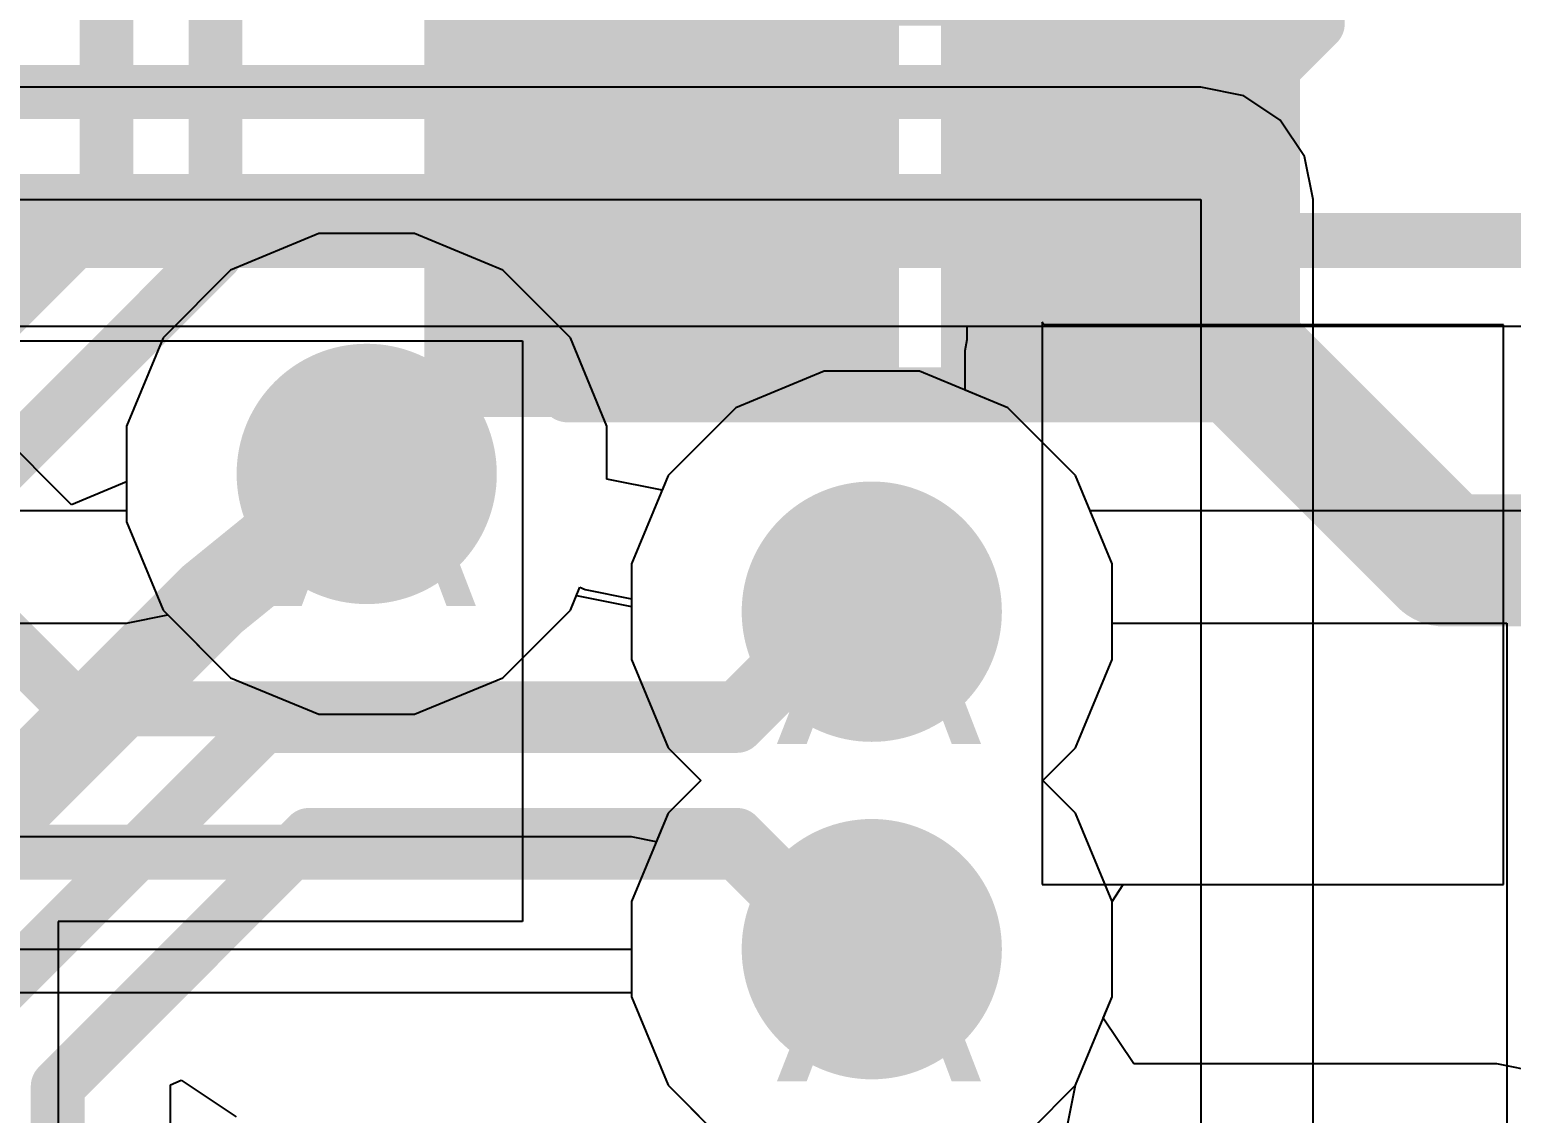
# Model space of a CAD drawing. Header units: inches. Extents: x 0 to 5271, y 0 to 5417.
# Drawn here: x 132.072 to 135.489, y 88.172 to 90.669 of the extents above; entities that cross this region are included whole.
import ezdxf

# ---------------------------------------------------------------- set-up
doc = ezdxf.new("R2010")
doc.units = ezdxf.units.IN
for name, color, linetype in [('Bottom Layer', 5, 'Continuous'), ('Bottom Overlay', 54, 'Continuous'), ('Bottom Paste', 16, 'Continuous'), ('Bottom Solder', 6, 'Continuous'), ('Drill Drawing', 1, 'Continuous'), ('L2_GND1', 16, 'Continuous'), ('L3_SIG1', 76, 'Continuous'), ('L4_PWR', 90, 'Continuous'), ('L5_GND2', 156, 'Continuous'), ('L6_SIG2', 130, 'Continuous'), ('L7_GND3', 216, 'Continuous'), ('Top Layer', 1, 'Continuous'), ('Top Overlay', 2, 'Continuous'), ('Via Holes', 16, 'Continuous')]:
    doc.layers.add(name, color=color, linetype=linetype)
doc.styles.add('Arial', font='', dxfattribs={"height": 0.2})
doc.styles.get('Arial').set_extended_font_data('Arial')

# ---------------------------------------------------------------- blocks, each defined once
blk = doc.blocks.new('HR911130C_521')
at = {"layer": 'Top Overlay'}
blk.add_lwpolyline([(-8.001, -8.56943422, 0.127, 0.127, 0), (8.001, -8.56943422, 0.127, 0.127, 0)], format="xyseb", dxfattribs=at)
blk = doc.blocks.new('DFN1006_2L__B_545')
at = {"layer": 'Bottom Layer'}
for points in [[(-0.70000495, 0.32999045), (-0.15000605, 0.32999045), (-0.15000605, -0.33001077), (-0.70000495, -0.33001077)], [(0.14998065, 0.32999045), (0.6999795499999999, 0.32999045), (0.6999795499999999, -0.33001077), (0.14998065, -0.33001077)]]:
    blk.add_hatch(color=5, dxfattribs=at).paths.add_polyline_path(points)
at = {"layer": 'Bottom Overlay'}
blk.add_hatch(color=54, dxfattribs=at).paths.add_polyline_path([(-1.14327686, -0.50817272), (-0.81307686, -0.50817272), (-0.81307686, 0.50782728), (-1.14327686, 0.50782728)])
at = {"layer": 'Bottom Paste'}
for points in [[(-0.70000495, 0.32999045), (-0.15000605, 0.32999045), (-0.15000605, -0.33001077), (-0.70000495, -0.33001077)], [(0.14998065, 0.32999045), (0.6999795499999999, 0.32999045), (0.6999795499999999, -0.33001077), (0.14998065, -0.33001077)]]:
    blk.add_hatch(color=16, dxfattribs=at).paths.add_polyline_path(points)
at = {"layer": 'Bottom Solder'}
for points in [[(-0.8016049499999999, 0.43159045), (-0.04840604999999999, 0.43159045), (-0.04840604999999999, -0.4316107699999999), (-0.8016049499999999, -0.4316107699999999)], [(0.04838065, 0.43159045), (0.80157955, 0.43159045), (0.80157955, -0.4316107699999999), (0.04838065, -0.4316107699999999)]]:
    blk.add_hatch(color=6, dxfattribs=at).paths.add_polyline_path(points)
at = {"layer": 'Bottom Overlay'}
for points in [[(-0.8128126999999999, -0.45721016, 0.127, 0.127, 0), (-0.8128126999999999, 0.45718984, 0.127, 0.127, 0)], [(-0.8128126999999999, 0.45718984, 0.127, 0.127, 0), (0.8127873, 0.45718984, 0.127, 0.127, 0)], [(0.8127873, -0.45721016, 0.127, 0.127, 0), (0.8127873, 0.45718984, 0.127, 0.127, 0)], [(-0.8128126999999999, -0.45721016, 0.127, 0.127, 0), (0.8127873, -0.45721016, 0.127, 0.127, 0)]]:
    blk.add_lwpolyline(points, format="xyseb", dxfattribs=at)
for points in [[(-0.8445627, 0.45718984, 0.0635, 0.0635, 1), (-0.7810627, 0.45718984, 0.0635, 0.0635, 1)], [(-0.8445627, 0.45718984, 0.0635, 0.0635, 1), (-0.7810627, 0.45718984, 0.0635, 0.0635, 1)], [(0.7810372999999999, 0.45718984, 0.0635, 0.0635, 1), (0.8445372999999999, 0.45718984, 0.0635, 0.0635, 1)], [(0.7810372999999999, 0.45718984, 0.0635, 0.0635, 1), (0.8445372999999999, 0.45718984, 0.0635, 0.0635, 1)], [(-0.8445627, -0.45721016, 0.0635, 0.0635, 1), (-0.7810627, -0.45721016, 0.0635, 0.0635, 1)], [(-0.8445627, -0.45721016, 0.0635, 0.0635, 1), (-0.7810627, -0.45721016, 0.0635, 0.0635, 1)], [(0.7810372999999999, -0.45721016, 0.0635, 0.0635, 1), (0.8445372999999999, -0.45721016, 0.0635, 0.0635, 1)], [(0.7810372999999999, -0.45721016, 0.0635, 0.0635, 1), (0.8445372999999999, -0.45721016, 0.0635, 0.0635, 1)]]:
    blk.add_lwpolyline(points, format="xyseb", close=True, dxfattribs=at)

msp = doc.modelspace()

# ---------------------------------------------------------------- hatches: boundary and pattern name
at = {"layer": 'Bottom Layer'}
msp.add_hatch(color=5, dxfattribs=at).paths.add_polyline_path([(133.34769114, 89.95498391999999), (133.97499494, 89.95498391999999), (133.97499494, 91.94361596), (133.34769114, 91.94361596)])
h = msp.add_hatch(color=5, dxfattribs=at)
edge = h.paths.add_edge_path()
edge.add_arc((132.84922884, 89.64529696), 0.2999994, 0, 360)
h = msp.add_hatch(color=5, dxfattribs=at)
edge = h.paths.add_edge_path()
edge.add_arc((134.0139052, 89.32779695999999), 0.2999994, 0, 360)
h = msp.add_hatch(color=5, dxfattribs=at)
edge = h.paths.add_edge_path()
edge.add_arc((134.0139052, 88.54999816), 0.2999994, 0, 360)
at = {"layer": 'L2_GND1'}
h = msp.add_hatch(color=16, dxfattribs=at)
edge = h.paths.add_edge_path()
edge.add_arc((132.84922884, 89.64529696), 0.2999994, 0, 360)
h = msp.add_hatch(color=16, dxfattribs=at)
edge = h.paths.add_edge_path()
edge.add_arc((134.0139052, 89.32779695999999), 0.2999994, 0, 360)
h = msp.add_hatch(color=16, dxfattribs=at)
edge = h.paths.add_edge_path()
edge.add_arc((134.0139052, 88.54999816), 0.2999994, 0, 360)
at = {"layer": 'L3_SIG1'}
h = msp.add_hatch(color=76, dxfattribs=at)
edge = h.paths.add_edge_path()
edge.add_arc((132.84922884, 89.64529696), 0.2999994, 0, 360)
h = msp.add_hatch(color=76, dxfattribs=at)
edge = h.paths.add_edge_path()
edge.add_arc((134.0139052, 89.32779695999999), 0.2999994, 0, 360)
h = msp.add_hatch(color=76, dxfattribs=at)
edge = h.paths.add_edge_path()
edge.add_arc((134.0139052, 88.54999816), 0.2999994, 0, 360)
at = {"layer": 'L4_PWR'}
h = msp.add_hatch(color=90, dxfattribs=at)
edge = h.paths.add_edge_path()
edge.add_arc((132.84922884, 89.64529696), 0.2999994, 0, 360)
h = msp.add_hatch(color=90, dxfattribs=at)
edge = h.paths.add_edge_path()
edge.add_arc((134.0139052, 89.32779695999999), 0.2999994, 0, 360)
h = msp.add_hatch(color=90, dxfattribs=at)
edge = h.paths.add_edge_path()
edge.add_arc((134.0139052, 88.54999816), 0.2999994, 0, 360)
at = {"layer": 'L5_GND2'}
h = msp.add_hatch(color=156, dxfattribs=at)
edge = h.paths.add_edge_path()
edge.add_arc((132.84922884, 89.64529696), 0.2999994, 0, 360)
h = msp.add_hatch(color=156, dxfattribs=at)
edge = h.paths.add_edge_path()
edge.add_arc((134.0139052, 89.32779695999999), 0.2999994, 0, 360)
h = msp.add_hatch(color=156, dxfattribs=at)
edge = h.paths.add_edge_path()
edge.add_arc((134.0139052, 88.54999816), 0.2999994, 0, 360)
at = {"layer": 'L6_SIG2'}
h = msp.add_hatch(color=130, dxfattribs=at)
edge = h.paths.add_edge_path()
edge.add_arc((132.84922884, 89.64529696), 0.2999994, 0, 360)
h = msp.add_hatch(color=130, dxfattribs=at)
edge = h.paths.add_edge_path()
edge.add_arc((134.0139052, 89.32779695999999), 0.2999994, 0, 360)
h = msp.add_hatch(color=130, dxfattribs=at)
edge = h.paths.add_edge_path()
edge.add_arc((134.0139052, 88.54999816), 0.2999994, 0, 360)
at = {"layer": 'L7_GND3'}
h = msp.add_hatch(color=216, dxfattribs=at)
edge = h.paths.add_edge_path()
edge.add_arc((132.84922884, 89.64529696), 0.2999994, 0, 360)
h = msp.add_hatch(color=216, dxfattribs=at)
edge = h.paths.add_edge_path()
edge.add_arc((134.0139052, 89.32779695999999), 0.2999994, 0, 360)
h = msp.add_hatch(color=216, dxfattribs=at)
edge = h.paths.add_edge_path()
edge.add_arc((134.0139052, 88.54999816), 0.2999994, 0, 360)
at = {"layer": 'Top Layer'}
h = msp.add_hatch(color=1, dxfattribs=at)
edge = h.paths.add_edge_path()
edge.add_arc((132.84922884, 89.64529696), 0.2999994, 0, 360)
h = msp.add_hatch(color=1, dxfattribs=at)
edge = h.paths.add_edge_path()
edge.add_arc((134.0139052, 89.32779695999999), 0.2999994, 0, 360)
h = msp.add_hatch(color=1, dxfattribs=at)
edge = h.paths.add_edge_path()
edge.add_arc((134.0139052, 88.54999816), 0.2999994, 0, 360)
at = {"layer": 'Via Holes'}
h = msp.add_hatch(color=7, dxfattribs=at)
edge = h.paths.add_edge_path()
edge.add_arc((132.84922884, 89.64529696), 0.1499997, 0, 360)
h = msp.add_hatch(color=7, dxfattribs=at)
edge = h.paths.add_edge_path()
edge.add_arc((134.0139052, 89.32779695999999), 0.1499997, 0, 360)
h = msp.add_hatch(color=7, dxfattribs=at)
edge = h.paths.add_edge_path()
edge.add_arc((134.0139052, 88.54999816), 0.1499997, 0, 360)

# ---------------------------------------------------------------- linework, layer by layer
at = {"layer": 'Bottom Layer'}
for p, q in [((103.007541, 89.98614463999999), (139.39500696, 89.98614463999999)), ((134.2339708, 89.95498391999999), (134.2339708, 89.98614463999999)), ((134.2339708, 89.98614463999999), (135.58518984, 89.98614463999999)), ((134.2289924, 89.92995476), (134.2339708, 89.95498391999999)), ((134.2289924, 89.83834965999999), (134.2289924, 89.92995476)), ((134.32771966, 89.79745565999998), (134.2289924, 89.83834965999999)), ((134.4835639, 89.64161141999999), (134.32771966, 89.79745565999998)), ((134.5679046, 89.43799486), (134.4835639, 89.64161141999999)), ((134.5679046, 89.21759906), (134.5679046, 89.43799486)), ((134.4835639, 89.0139825), (134.5679046, 89.21759906)), ((134.40847896, 88.93889756), (134.4835639, 89.0139825)), ((134.4835639, 88.86381262), (134.40847896, 88.93889756)), ((134.5679046, 88.66019605999999), (134.4835639, 88.86381262)), ((134.5679046, 88.43980026), (134.5679046, 88.66019605999999)), ((134.4835639, 88.2361837), (134.5679046, 88.43980026)), ((134.37975664, 88.13237644), (134.4835639, 88.2361837))]:
    msp.add_line(p, q, dxfattribs=at)
for points in [[(132.50042334, 90.15155706, 0.12418314, 0.12418314, 0), (132.50042334, 92.5539932, 0.12418314, 0.12418314, 0)], [(132.2492402, 90.25559799999999, 0.12418314, 0.12418314, 0), (132.2492402, 92.44995225999999, 0.12418314, 0.12418314, 0)], [(134.55000522, 90.22998463999998, 0.3048, 0.3048, 0), (134.55000522, 90.2849858, 0.3048, 0.3048, 0)], [(134.55000522, 90.22998463999998, 0.3048, 0.3048, 0), (135.33388478, 89.44610508, 0.3048, 0.3048, 0)], [(131.67011512, 89.67647292, 0.12418314, 0.12418314, 0), (132.2492402, 90.25559799999999, 0.12418314, 0.12418314, 0)], [(132.42685478, 90.0779885, 0.12418314, 0.12418314, 0), (132.50042334, 90.15155706, 0.12418314, 0.12418314, 0)], [(131.8477297, 89.49886088, 0.12418314, 0.12418314, 0), (132.42685478, 90.07798595999999, 0.12418314, 0.12418314, 0)], [(132.42685478, 90.07798595999999, 0.12418314, 0.12418314, 0), (132.42685478, 90.0779885, 0.12418314, 0.12418314, 0)], [(132.49151048, 89.35518324, 0.2032, 0.2032, 0), (132.84922884, 89.64529696, 0.2032, 0.2032, 0)], [(135.33388478, 89.44610508, 0.3048, 0.3048, 0), (136.18239972, 89.44610508, 0.3048, 0.3048, 0)], [(132.31592282, 89.17959812, 0.2032, 0.2032, 0), (132.49151048, 89.35518324, 0.2032, 0.2032, 0)], [(133.7032505, 89.0644904, 0.12418314, 0.12418314, 0), (133.96655706, 89.32779695999999, 0.12418314, 0.12418314, 0)], [(133.96655706, 89.32779695999999, 0.12418314, 0.12418314, 0), (134.0139052, 89.32779695999999, 0.12418314, 0.12418314, 0)], [(131.40854592, 88.27222122, 0.2032, 0.2032, 0), (132.31592282, 89.17959812, 0.2032, 0.2032, 0)], [(132.2195984, 88.67216961999999, 0.12418314, 0.12418314, 0), (132.61191918, 89.0644904, 0.12418314, 0.12418314, 0)], [(132.61191918, 89.0644904, 0.12418314, 0.12418314, 0), (133.7032505, 89.0644904, 0.12418314, 0.12418314, 0)], [(132.32363934, 88.42098648, 0.12418314, 0.12418314, 0), (132.71596012, 88.81330726, 0.12418314, 0.12418314, 0)], [(132.71596012, 88.81330726, 0.12418314, 0.12418314, 0), (133.7032505, 88.81330726, 0.12418314, 0.12418314, 0)], [(133.7032505, 88.81330726, 0.12418314, 0.12418314, 0), (133.9665596, 88.54999816, 0.12418314, 0.12418314, 0)], [(131.88547664, 88.3380504, 0.12418314, 0.12418314, 0), (132.21959586, 88.67216961999999, 0.12418314, 0.12418314, 0)], [(132.21959586, 88.67216961999999, 0.12418314, 0.12418314, 0), (132.2195984, 88.67216961999999, 0.12418314, 0.12418314, 0)], [(133.9665596, 88.54999816, 0.12418314, 0.12418314, 0), (134.0139052, 88.54999816, 0.12418314, 0.12418314, 0)], [(132.13665978, 88.23400946, 0.12418314, 0.12418314, 0), (132.3236368, 88.42098648, 0.12418314, 0.12418314, 0)], [(132.3236368, 88.42098648, 0.12418314, 0.12418314, 0), (132.32363934, 88.42098648, 0.12418314, 0.12418314, 0)], [(132.13665978, 88.09086522, 0.12418314, 0.12418314, 0), (132.13665978, 88.23400946, 0.12418314, 0.12418314, 0)]]:
    msp.add_lwpolyline(points, format="xyseb", dxfattribs=at)
for points in [[(134.47380522, 90.2849858, 0.1524, 0.1524, 1), (134.62620522, 90.2849858, 0.1524, 0.1524, 1)], [(134.47380522, 90.22998463999998, 0.1524, 0.1524, 1), (134.62620522, 90.22998463999998, 0.1524, 0.1524, 1)], [(134.47380522, 90.22998463999998, 0.1524, 0.1524, 1), (134.62620522, 90.22998463999998, 0.1524, 0.1524, 1)], [(132.21819378, 90.25559799999999, 0.0620903, 0.0620903, 1), (132.28028662, 90.25559799999999, 0.0620903, 0.0620903, 1)], [(132.21819378, 90.25559799999999, 0.0620903, 0.0620903, 1), (132.28028662, 90.25559799999999, 0.0620903, 0.0620903, 1)], [(132.46937692, 90.15155706, 0.0620903, 0.0620903, 1), (132.53146976, 90.15155706, 0.0620903, 0.0620903, 1)], [(132.46937692, 90.15155706, 0.0620903, 0.0620903, 1), (132.53146976, 90.15155706, 0.0620903, 0.0620903, 1)], [(132.39580836, 90.0779885, 0.0620903, 0.0620903, 1), (132.4579012, 90.0779885, 0.0620903, 0.0620903, 1)], [(132.39580836, 90.0779885, 0.0620903, 0.0620903, 1), (132.4579012, 90.0779885, 0.0620903, 0.0620903, 1)], [(132.39580836, 90.07798595999999, 0.0620903, 0.0620903, 1), (132.4579012, 90.07798595999999, 0.0620903, 0.0620903, 1)], [(132.39580836, 90.07798595999999, 0.0620903, 0.0620903, 1), (132.4579012, 90.07798595999999, 0.0620903, 0.0620903, 1)], [(132.79842884, 89.64529696, 0.1016, 0.1016, 1), (132.90002884, 89.64529696, 0.1016, 0.1016, 1)], [(135.25768478, 89.44610508, 0.1524, 0.1524, 1), (135.41008478, 89.44610508, 0.1524, 0.1524, 1)], [(135.25768478, 89.44610508, 0.1524, 0.1524, 1), (135.41008478, 89.44610508, 0.1524, 0.1524, 1)], [(132.44071048, 89.35518324, 0.1016, 0.1016, 1), (132.54231048, 89.35518324, 0.1016, 0.1016, 1)], [(132.44071048, 89.35518324, 0.1016, 0.1016, 1), (132.54231048, 89.35518324, 0.1016, 0.1016, 1)], [(133.93551064, 89.32779695999999, 0.0620903, 0.0620903, 1), (133.99760348, 89.32779695999999, 0.0620903, 0.0620903, 1)], [(133.93551064, 89.32779695999999, 0.0620903, 0.0620903, 1), (133.99760348, 89.32779695999999, 0.0620903, 0.0620903, 1)], [(133.98285878, 89.32779695999999, 0.0620903, 0.0620903, 1), (134.04495162, 89.32779695999999, 0.0620903, 0.0620903, 1)], [(132.26512282, 89.17959812, 0.1016, 0.1016, 1), (132.36672282, 89.17959812, 0.1016, 0.1016, 1)], [(132.26512282, 89.17959812, 0.1016, 0.1016, 1), (132.36672282, 89.17959812, 0.1016, 0.1016, 1)], [(132.58087276, 89.0644904, 0.0620903, 0.0620903, 1), (132.6429656, 89.0644904, 0.0620903, 0.0620903, 1)], [(132.58087276, 89.0644904, 0.0620903, 0.0620903, 1), (132.6429656, 89.0644904, 0.0620903, 0.0620903, 1)], [(133.67220408, 89.0644904, 0.0620903, 0.0620903, 1), (133.73429692, 89.0644904, 0.0620903, 0.0620903, 1)], [(133.67220408, 89.0644904, 0.0620903, 0.0620903, 1), (133.73429692, 89.0644904, 0.0620903, 0.0620903, 1)], [(132.6849137, 88.81330726, 0.0620903, 0.0620903, 1), (132.74700654, 88.81330726, 0.0620903, 0.0620903, 1)], [(132.6849137, 88.81330726, 0.0620903, 0.0620903, 1), (132.74700654, 88.81330726, 0.0620903, 0.0620903, 1)], [(133.67220408, 88.81330726, 0.0620903, 0.0620903, 1), (133.73429692, 88.81330726, 0.0620903, 0.0620903, 1)], [(133.67220408, 88.81330726, 0.0620903, 0.0620903, 1), (133.73429692, 88.81330726, 0.0620903, 0.0620903, 1)], [(132.18854944, 88.67216961999999, 0.0620903, 0.0620903, 1), (132.25064228, 88.67216961999999, 0.0620903, 0.0620903, 1)], [(132.18854944, 88.67216961999999, 0.0620903, 0.0620903, 1), (132.25064228, 88.67216961999999, 0.0620903, 0.0620903, 1)], [(132.18855198, 88.67216961999999, 0.0620903, 0.0620903, 1), (132.25064482, 88.67216961999999, 0.0620903, 0.0620903, 1)], [(132.18855198, 88.67216961999999, 0.0620903, 0.0620903, 1), (132.25064482, 88.67216961999999, 0.0620903, 0.0620903, 1)], [(133.93551318, 88.54999816, 0.0620903, 0.0620903, 1), (133.99760602, 88.54999816, 0.0620903, 0.0620903, 1)], [(133.93551318, 88.54999816, 0.0620903, 0.0620903, 1), (133.99760602, 88.54999816, 0.0620903, 0.0620903, 1)], [(133.98285878, 88.54999816, 0.0620903, 0.0620903, 1), (134.04495162, 88.54999816, 0.0620903, 0.0620903, 1)], [(132.29259038, 88.42098648, 0.0620903, 0.0620903, 1), (132.35468322, 88.42098648, 0.0620903, 0.0620903, 1)], [(132.29259038, 88.42098648, 0.0620903, 0.0620903, 1), (132.35468322, 88.42098648, 0.0620903, 0.0620903, 1)], [(132.29259292, 88.42098648, 0.0620903, 0.0620903, 1), (132.35468576, 88.42098648, 0.0620903, 0.0620903, 1)], [(132.29259292, 88.42098648, 0.0620903, 0.0620903, 1), (132.35468576, 88.42098648, 0.0620903, 0.0620903, 1)], [(132.10561336, 88.23400946, 0.0620903, 0.0620903, 1), (132.1677062, 88.23400946, 0.0620903, 0.0620903, 1)], [(132.10561336, 88.23400946, 0.0620903, 0.0620903, 1), (132.1677062, 88.23400946, 0.0620903, 0.0620903, 1)]]:
    msp.add_lwpolyline(points, format="xyseb", close=True, dxfattribs=at)
at = {"layer": 'L2_GND1'}
for p, q in [((132.73903094, 90.19929635999999), (132.53541438, 90.11495565999999)), ((132.95942674, 90.19929635999999), (132.73903094, 90.19929635999999)), ((133.1630433, 90.11495565999999), (132.95942674, 90.19929635999999)), ((132.53541438, 90.11495565999999), (132.37957014, 89.95911142)), ((133.31888754, 89.95911142), (133.1630433, 90.11495565999999)), ((132.37957014, 89.95911142), (132.29522944, 89.75549485999998)), ((133.40322824, 89.75549485999998), (133.31888754, 89.95911142)), ((133.9037073, 89.88179636), (133.70009074, 89.79745565999998)), ((134.1241031, 89.88179636), (133.9037073, 89.88179636)), ((134.32771966, 89.79745565999998), (134.1241031, 89.88179636)), ((133.70009074, 89.79745565999998), (133.5442465, 89.64161141999999)), ((134.4835639, 89.64161141999999), (134.32771966, 89.79745565999998)), ((132.29522944, 89.75549485999998), (132.29522944, 89.56039999999999)), ((133.40322824, 89.63303129999998), (133.40322824, 89.75549485999998)), ((133.53022824, 89.60777099999999), (133.40322824, 89.63303129999998)), ((133.5442465, 89.64161141999999), (133.53022824, 89.60777099999999)), ((134.51720366, 89.56039999999999), (134.4835639, 89.64161141999999)), ((132.29522944, 89.56039999999999), (130.87606286, 89.56039999999999)), ((135.7376, 89.56039999999999), (134.51720366, 89.56039999999999)), ((133.31888754, 89.33148249999999), (133.34065026, 89.38402493999999)), ((133.34065026, 89.38402493999999), (133.35270764, 89.3790313)), ((133.35270764, 89.3790313), (133.4599058, 89.35771054)), ((133.4599058, 89.35771054), (133.4599058, 89.21759906)), ((132.29522944, 89.30142414), (132.39064962, 89.32040302)), ((132.39064962, 89.32040302), (132.53541438, 89.17563826)), ((133.1630433, 89.17563826), (133.31888754, 89.33148249999999)), ((130.99555462, 89.30142414), (132.29522944, 89.30142414)), ((134.5679046, 89.21759906), (134.5679046, 89.30142414)), ((134.5679046, 89.30142414), (135.47862414, 89.30142414)), ((135.47862414, 89.30142414), (135.47862414, 87.71475472)), ((133.4599058, 89.21759906), (133.5442465, 89.0139825)), ((134.4835639, 89.0139825), (134.5679046, 89.21759906)), ((132.53541438, 89.17563826), (132.73903094, 89.09129756)), ((132.95942674, 89.09129756), (133.1630433, 89.17563826)), ((132.73903094, 89.09129756), (132.95942674, 89.09129756)), ((133.5442465, 89.0139825), (133.61933144, 88.93889756)), ((134.40847896, 88.93889756), (134.4835639, 89.0139825)), ((133.61933144, 88.93889756), (133.5442465, 88.86381262)), ((134.4835639, 88.86381262), (134.40847896, 88.93889756)), ((133.5442465, 88.86381262), (133.4599058, 88.66019605999999)), ((134.5679046, 88.66019605999999), (134.4835639, 88.86381262)), ((133.4599058, 88.66019605999999), (133.4599058, 88.43980026)), ((134.5679046, 88.43980026), (134.5679046, 88.66019605999999)), ((133.4599058, 88.43980026), (133.5442465, 88.2361837)), ((134.4835639, 88.2361837), (134.5679046, 88.43980026)), ((133.5442465, 88.2361837), (133.64805376, 88.13237644)), ((134.37975664, 88.13237644), (134.4835639, 88.2361837))]:
    msp.add_line(p, q, dxfattribs=at)
at = {"layer": 'L3_SIG1'}
for p, q in [((134.7724, 90.53650929999999), (131.73879672, 90.53650929999999)), ((134.87150572, 90.51679636), (134.7724, 90.53650929999999)), ((134.95552384, 90.46065727999999), (134.87150572, 90.51679636)), ((135.01166292, 90.37663916), (134.95552384, 90.46065727999999)), ((135.03137586, 90.27753343999998), (135.01166292, 90.37663916)), ((131.73879672, 90.27753343999998), (134.7724, 90.27753343999998)), ((134.7724, 90.27753343999998), (134.7724, 81.72462191999999)), ((135.03137586, 81.76316641999999), (135.03137586, 90.27753343999998)), ((133.9037073, 89.88179636), (133.70009074, 89.79745565999998)), ((134.1241031, 89.88179636), (133.9037073, 89.88179636)), ((134.32771966, 89.79745565999998), (134.1241031, 89.88179636)), ((133.70009074, 89.79745565999998), (133.5442465, 89.64161141999999)), ((134.4835639, 89.64161141999999), (134.32771966, 89.79745565999998)), ((133.5442465, 89.64161141999999), (133.4599058, 89.43799486)), ((134.5679046, 89.43799486), (134.4835639, 89.64161141999999)), ((133.4599058, 89.43799486), (133.4599058, 89.21759906)), ((134.5679046, 89.21759906), (134.5679046, 89.43799486)), ((133.4599058, 89.21759906), (133.5442465, 89.0139825)), ((134.4835639, 89.0139825), (134.5679046, 89.21759906)), ((133.5442465, 89.0139825), (133.61933144, 88.93889756)), ((134.40847896, 88.93889756), (134.4835639, 89.0139825)), ((133.61933144, 88.93889756), (133.5442465, 88.86381262)), ((134.4835639, 88.86381262), (134.40847896, 88.93889756)), ((133.5442465, 88.86381262), (133.4599058, 88.66019605999999)), ((134.5679046, 88.66019605999999), (134.4835639, 88.86381262)), ((133.4599058, 88.66019605999999), (133.4599058, 88.43980026)), ((134.5679046, 88.43980026), (134.5679046, 88.66019605999999)), ((133.4599058, 88.43980026), (133.5442465, 88.2361837)), ((134.4835639, 88.2361837), (134.5679046, 88.43980026)), ((133.5442465, 88.2361837), (133.64805376, 88.13237644)), ((134.37975664, 88.13237644), (134.4835639, 88.2361837))]:
    msp.add_line(p, q, dxfattribs=at)
at = {"layer": 'L4_PWR'}
for p, q in [((132.73903094, 90.19929635999999), (132.53541438, 90.11495565999999)), ((132.95942674, 90.19929635999999), (132.73903094, 90.19929635999999)), ((133.1630433, 90.11495565999999), (132.95942674, 90.19929635999999)), ((132.53541438, 90.11495565999999), (132.37957014, 89.95911142)), ((133.31888754, 89.95911142), (133.1630433, 90.11495565999999)), ((132.37957014, 89.95911142), (132.29522944, 89.75549485999998)), ((133.40322824, 89.75549485999998), (133.31888754, 89.95911142)), ((133.9037073, 89.88179636), (133.70009074, 89.79745565999998)), ((134.1241031, 89.88179636), (133.9037073, 89.88179636)), ((134.32771966, 89.79745565999998), (134.1241031, 89.88179636)), ((133.70009074, 89.79745565999998), (133.5442465, 89.64161141999999)), ((134.4835639, 89.64161141999999), (134.32771966, 89.79745565999998)), ((132.29522944, 89.75549485999998), (132.29522944, 89.53509906)), ((133.40322824, 89.63303129999998), (133.40322824, 89.75549485999998)), ((133.53022824, 89.60777099999999), (133.40322824, 89.63303129999998)), ((133.5442465, 89.64161141999999), (133.53022824, 89.60777099999999)), ((134.5679046, 89.43799486), (134.4835639, 89.64161141999999)), ((132.29522944, 89.53509906), (132.37957014, 89.33148249999999)), ((134.5679046, 89.21759906), (134.5679046, 89.43799486)), ((133.31888754, 89.33148249999999), (133.3329058, 89.36532292)), ((133.3329058, 89.36532292), (133.4599058, 89.34006262)), ((132.37957014, 89.33148249999999), (132.53541438, 89.17563826)), ((133.1630433, 89.17563826), (133.31888754, 89.33148249999999)), ((133.4599058, 89.34006262), (133.4599058, 89.21759906)), ((133.4599058, 89.21759906), (133.5442465, 89.0139825)), ((134.4835639, 89.0139825), (134.5679046, 89.21759906)), ((132.53541438, 89.17563826), (132.73903094, 89.09129756)), ((132.95942674, 89.09129756), (133.1630433, 89.17563826)), ((132.73903094, 89.09129756), (132.95942674, 89.09129756)), ((133.5442465, 89.0139825), (133.61933144, 88.93889756)), ((134.40847896, 88.93889756), (134.4835639, 89.0139825)), ((133.61933144, 88.93889756), (133.5442465, 88.86381262)), ((134.4835639, 88.86381262), (134.40847896, 88.93889756)), ((133.5442465, 88.86381262), (133.5168399, 88.79764816)), ((134.5679046, 88.66019605999999), (134.4835639, 88.86381262)), ((133.4599058, 88.80897402), (130.98850358, 88.80897402)), ((133.5168399, 88.79764816), (133.4599058, 88.80897402)), ((134.5679046, 88.43980026), (134.5679046, 88.66019605999999)), ((127.319532, 88.54999816), (133.4599058, 88.54999816)), ((133.4599058, 88.54999816), (133.4599058, 88.43980026)), ((133.4599058, 88.43980026), (133.5442465, 88.2361837)), ((134.4835639, 88.23618624), (134.5679046, 88.43980026)), ((133.5442465, 88.2361837), (133.70009074, 88.08033946)), ((134.46192056, 88.12889664), (134.4835639, 88.23618624))]:
    msp.add_line(p, q, dxfattribs=at)
at = {"layer": 'L5_GND2'}
for p, q in [((132.73903094, 90.19929635999999), (132.53541438, 90.11495565999999)), ((132.95942674, 90.19929635999999), (132.73903094, 90.19929635999999)), ((133.1630433, 90.11495565999999), (132.95942674, 90.19929635999999)), ((132.53541438, 90.11495565999999), (132.37957014, 89.95911142)), ((133.31888754, 89.95911142), (133.1630433, 90.11495565999999)), ((132.37957014, 89.95911142), (132.29522944, 89.75549485999998)), ((133.40322824, 89.75549485999998), (133.31888754, 89.95911142)), ((133.9037073, 89.88179636), (133.70009074, 89.79745565999998)), ((134.1241031, 89.88179636), (133.9037073, 89.88179636)), ((134.32771966, 89.79745565999998), (134.1241031, 89.88179636)), ((133.70009074, 89.79745565999998), (133.5442465, 89.64161141999999)), ((134.4835639, 89.64161141999999), (134.32771966, 89.79745565999998)), ((132.29522944, 89.75549485999998), (132.29522944, 89.53509906)), ((133.40322824, 89.63303129999998), (133.40322824, 89.75549485999998)), ((133.53022824, 89.60777099999999), (133.40322824, 89.63303129999998)), ((133.5442465, 89.64161141999999), (133.53022824, 89.60777099999999)), ((134.5679046, 89.43799486), (134.4835639, 89.64161141999999)), ((132.29522944, 89.53509906), (132.37957014, 89.33148249999999)), ((134.5679046, 89.21759906), (134.5679046, 89.43799486)), ((133.31888754, 89.33148249999999), (133.3329058, 89.36532292)), ((133.3329058, 89.36532292), (133.4599058, 89.34006262)), ((132.37957014, 89.33148249999999), (132.53541438, 89.17563826)), ((133.1630433, 89.17563826), (133.31888754, 89.33148249999999)), ((133.4599058, 89.34006262), (133.4599058, 89.21759906)), ((133.4599058, 89.21759906), (133.5442465, 89.0139825)), ((134.4835639, 89.0139825), (134.5679046, 89.21759906)), ((132.53541438, 89.17563826), (132.73903094, 89.09129756)), ((132.95942674, 89.09129756), (133.1630433, 89.17563826)), ((132.73903094, 89.09129756), (132.95942674, 89.09129756)), ((133.5442465, 89.0139825), (133.61933144, 88.93889756)), ((134.40847896, 88.93889756), (134.4835639, 89.0139825)), ((133.61933144, 88.93889756), (133.5442465, 88.86381262)), ((134.4835639, 88.86381262), (134.40847896, 88.93889756)), ((133.5442465, 88.86381262), (133.4599058, 88.66019605999999)), ((134.5679046, 88.66019605999999), (134.4835639, 88.86381262)), ((133.4599058, 88.66019605999999), (133.4599058, 88.43980026)), ((134.5679046, 88.43980026), (134.5679046, 88.66019605999999)), ((133.4599058, 88.43980026), (133.5442465, 88.2361837)), ((134.4835639, 88.2361837), (134.5679046, 88.43980026)), ((133.5442465, 88.2361837), (133.64805376, 88.13237644)), ((134.37975664, 88.13237644), (134.4835639, 88.2361837))]:
    msp.add_line(p, q, dxfattribs=at)
at = {"layer": 'L6_SIG2'}
for p, q in [((132.16822944, 89.57437761999999), (131.31341784, 90.42918922)), ((132.73903094, 90.19929635999999), (132.53541438, 90.11495565999999)), ((132.95942674, 90.19929635999999), (132.73903094, 90.19929635999999)), ((133.1630433, 90.11495565999999), (132.95942674, 90.19929635999999)), ((132.53541438, 90.11495565999999), (132.37957014, 89.95911142)), ((133.31888754, 89.95911142), (133.1630433, 90.11495565999999)), ((132.37957014, 89.95911142), (132.29522944, 89.75549485999998)), ((133.40322824, 89.75549485999998), (133.31888754, 89.95911142)), ((133.9037073, 89.88179636), (133.70009074, 89.79745565999998)), ((134.1241031, 89.88179636), (133.9037073, 89.88179636)), ((134.32771966, 89.79745565999998), (134.1241031, 89.88179636)), ((133.70009074, 89.79745565999998), (133.5442465, 89.64161141999999)), ((134.4835639, 89.64161141999999), (134.32771966, 89.79745565999998)), ((132.29522944, 89.75549485999998), (132.29522944, 89.62698356)), ((133.40322824, 89.63303129999998), (133.40322824, 89.75549485999998)), ((132.29522944, 89.62698356), (132.16822944, 89.57437761999999)), ((133.53022824, 89.60777099999999), (133.40322824, 89.63303129999998)), ((133.5442465, 89.64161141999999), (133.53022824, 89.60777099999999)), ((134.5679046, 89.43799486), (134.4835639, 89.64161141999999)), ((134.5679046, 89.21759906), (134.5679046, 89.43799486)), ((134.4835639, 89.0139825), (134.5679046, 89.21759906)), ((134.40847896, 88.93889756), (134.4835639, 89.0139825)), ((134.4835639, 88.86381262), (134.40847896, 88.93889756)), ((134.5679046, 88.66019605999999), (134.4835639, 88.86381262)), ((134.5679046, 88.43980026), (134.5679046, 88.66019605999999)), ((132.04402852, 88.45007709999999), (133.4599058, 88.45007709999999)), ((133.4599058, 88.45007709999999), (133.4599058, 88.43980026)), ((133.4599058, 88.43980026), (133.5442465, 88.2361837)), ((134.4835639, 88.2361837), (134.5679046, 88.43980026)), ((133.5442465, 88.2361837), (133.64805376, 88.13237644)), ((134.37975664, 88.13237644), (134.4835639, 88.2361837))]:
    msp.add_line(p, q, dxfattribs=at)
for points in [[(131.08451304, 90.20028441999999, 0.127, 0.127, 0), (132.1807999, 89.10399756, 0.127, 0.127, 0)], [(133.7030092, 89.10399756, 0.127, 0.127, 0), (133.9268086, 89.32779695999999, 0.127, 0.127, 0)], [(133.9268086, 89.32779695999999, 0.127, 0.127, 0), (134.0139052, 89.32779695999999, 0.127, 0.127, 0)], [(132.1807999, 89.10399756, 0.127, 0.127, 0), (133.7030092, 89.10399756, 0.127, 0.127, 0)], [(131.94731548, 88.87051059999999, 0.127, 0.127, 0), (132.04402852, 88.77379755999999, 0.127, 0.127, 0)], [(132.04402852, 88.77379755999999, 0.127, 0.127, 0), (133.7030092, 88.77379755999999, 0.127, 0.127, 0)], [(133.7030092, 88.77379755999999, 0.127, 0.127, 0), (133.9268086, 88.54999816, 0.127, 0.127, 0)], [(133.9268086, 88.54999816, 0.127, 0.127, 0), (134.0139052, 88.54999816, 0.127, 0.127, 0)]]:
    msp.add_lwpolyline(points, format="xyseb", dxfattribs=at)
for points in [[(133.8950586, 89.32779695999999, 0.0635, 0.0635, 1), (133.9585586, 89.32779695999999, 0.0635, 0.0635, 1)], [(133.8950586, 89.32779695999999, 0.0635, 0.0635, 1), (133.9585586, 89.32779695999999, 0.0635, 0.0635, 1)], [(133.9821552, 89.32779695999999, 0.0635, 0.0635, 1), (134.0456552, 89.32779695999999, 0.0635, 0.0635, 1)], [(132.1490499, 89.10399756, 0.0635, 0.0635, 1), (132.2125499, 89.10399756, 0.0635, 0.0635, 1)], [(132.1490499, 89.10399756, 0.0635, 0.0635, 1), (132.2125499, 89.10399756, 0.0635, 0.0635, 1)], [(133.6712592, 89.10399756, 0.0635, 0.0635, 1), (133.7347592, 89.10399756, 0.0635, 0.0635, 1)], [(133.6712592, 89.10399756, 0.0635, 0.0635, 1), (133.7347592, 89.10399756, 0.0635, 0.0635, 1)], [(132.01227852, 88.77379755999999, 0.0635, 0.0635, 1), (132.07577852, 88.77379755999999, 0.0635, 0.0635, 1)], [(132.01227852, 88.77379755999999, 0.0635, 0.0635, 1), (132.07577852, 88.77379755999999, 0.0635, 0.0635, 1)], [(133.6712592, 88.77379755999999, 0.0635, 0.0635, 1), (133.7347592, 88.77379755999999, 0.0635, 0.0635, 1)], [(133.6712592, 88.77379755999999, 0.0635, 0.0635, 1), (133.7347592, 88.77379755999999, 0.0635, 0.0635, 1)], [(133.8950586, 88.54999816, 0.0635, 0.0635, 1), (133.9585586, 88.54999816, 0.0635, 0.0635, 1)], [(133.8950586, 88.54999816, 0.0635, 0.0635, 1), (133.9585586, 88.54999816, 0.0635, 0.0635, 1)], [(133.9821552, 88.54999816, 0.0635, 0.0635, 1), (134.0456552, 88.54999816, 0.0635, 0.0635, 1)]]:
    msp.add_lwpolyline(points, format="xyseb", close=True, dxfattribs=at)
at = {"layer": 'L7_GND3'}
for p, q in [((132.73903094, 90.19929635999999), (132.53541438, 90.11495565999999)), ((132.95942674, 90.19929635999999), (132.73903094, 90.19929635999999)), ((133.1630433, 90.11495565999999), (132.95942674, 90.19929635999999)), ((132.53541438, 90.11495565999999), (132.37957014, 89.95911142)), ((133.31888754, 89.95911142), (133.1630433, 90.11495565999999)), ((132.37957014, 89.95911142), (132.29522944, 89.75549485999998)), ((133.40322824, 89.75549485999998), (133.31888754, 89.95911142)), ((133.9037073, 89.88179636), (133.70009074, 89.79745565999998)), ((134.1241031, 89.88179636), (133.9037073, 89.88179636)), ((134.32771966, 89.79745565999998), (134.1241031, 89.88179636)), ((133.70009074, 89.79745565999998), (133.5442465, 89.64161141999999)), ((134.4835639, 89.64161141999999), (134.32771966, 89.79745565999998)), ((132.29522944, 89.75549485999998), (132.29522944, 89.53509906)), ((133.40322824, 89.63303129999998), (133.40322824, 89.75549485999998)), ((133.53022824, 89.60777099999999), (133.40322824, 89.63303129999998)), ((133.5442465, 89.64161141999999), (133.53022824, 89.60777099999999)), ((134.5679046, 89.43799486), (134.4835639, 89.64161141999999)), ((132.29522944, 89.53509906), (132.37957014, 89.33148249999999)), ((134.5679046, 89.21759906), (134.5679046, 89.43799486)), ((133.31888754, 89.33148249999999), (133.3329058, 89.36532292)), ((133.3329058, 89.36532292), (133.4599058, 89.34006262)), ((132.37957014, 89.33148249999999), (132.53541438, 89.17563826)), ((133.1630433, 89.17563826), (133.31888754, 89.33148249999999)), ((133.4599058, 89.34006262), (133.4599058, 89.21759906)), ((133.4599058, 89.21759906), (133.5442465, 89.0139825)), ((134.4835639, 89.0139825), (134.5679046, 89.21759906)), ((132.53541438, 89.17563826), (132.73903094, 89.09129756)), ((132.95942674, 89.09129756), (133.1630433, 89.17563826)), ((132.73903094, 89.09129756), (132.95942674, 89.09129756)), ((133.5442465, 89.0139825), (133.61933144, 88.93889756)), ((134.40847896, 88.93889756), (134.4835639, 89.0139825)), ((133.61933144, 88.93889756), (133.5442465, 88.86381262)), ((134.4835639, 88.86381262), (134.40847896, 88.93889756)), ((133.5442465, 88.86381262), (133.4599058, 88.66019605999999)), ((134.5679046, 88.66019605999999), (134.4835639, 88.86381262)), ((133.4599058, 88.66019605999999), (133.4599058, 88.43980026)), ((134.5679046, 88.43980026), (134.5679046, 88.66019605999999)), ((133.4599058, 88.43980026), (133.5442465, 88.2361837)), ((134.4835639, 88.2361837), (134.5679046, 88.43980026)), ((133.5442465, 88.2361837), (133.64805376, 88.13237644)), ((134.37975664, 88.13237644), (134.4835639, 88.2361837))]:
    msp.add_line(p, q, dxfattribs=at)
at = {"layer": 'Top Layer'}
for p, q in [((102.362, 89.98615733999999), (138.74946596, 89.98615733999999)), ((134.41036872, 89.98924344), (134.40659174, 89.99528609999999)), ((134.40659174, 89.99528609999999), (134.40659174, 88.69877612)), ((135.47085682, 89.98924344), (134.41036872, 89.98924344)), ((135.47085682, 88.69877612), (135.47085682, 89.98924344)), ((135.47085682, 88.69877612), (135.47085682, 89.98615733999999)), ((135.47085682, 89.98615733999999), (138.74946596, 89.98615733999999)), ((128.4563598, 89.95213404), (133.20831372, 89.95213404)), ((133.20831372, 89.95213404), (133.20831372, 88.61352102)), ((134.40659174, 88.69877612), (135.47085682, 88.69877612)), ((134.5679046, 88.66019351999999), (134.5936856, 88.69877612)), ((134.5936856, 88.69877612), (135.47085682, 88.69877612)), ((134.5679046, 88.43980026), (134.5679046, 88.66019351999999)), ((133.20831372, 88.61352102), (132.13750052, 88.61352102)), ((132.13750052, 88.61352102), (132.13750052, 87.54070121999999)), ((134.54780558, 88.3912761), (134.5679046, 88.43980026)), ((134.61836424, 88.28567814), (134.54780558, 88.3912761)), ((135.45520788, 88.28567814), (134.61836424, 88.28567814)), ((135.5543136, 88.2659652), (135.45520788, 88.28567814)), ((132.39647638, 88.23716413999999), (132.42146998, 88.24773053999999)), ((132.39647638, 87.54070121999999), (132.39647638, 88.23716413999999)), ((132.42146998, 88.24773053999999), (132.54847252, 88.16353716))]:
    msp.add_line(p, q, dxfattribs=at)
for points in [[(135.04250614, 90.68318414, 0.12418314, 0.12418314, 0), (135.04250614, 91.84021256, 0.12418314, 0.12418314, 0)], [(134.52969792, 90.5256, 0.12418314, 0.12418314, 0), (134.791323, 90.78722508, 0.12418314, 0.12418314, 0)], [(134.63373886, 90.27441685999999, 0.12418314, 0.12418314, 0), (135.04250614, 90.68318414, 0.12418314, 0.12418314, 0)], [(128.21882408, 90.5256, 0.12418314, 0.12418314, 0), (134.52969792, 90.5256, 0.12418314, 0.12418314, 0)], [(128.32286502, 90.27441685999999, 0.12418314, 0.12418314, 0), (134.63373886, 90.27441685999999, 0.12418314, 0.12418314, 0)]]:
    msp.add_lwpolyline(points, format="xyseb", dxfattribs=at)
for points in [[(135.01145972, 90.68318414, 0.0620903, 0.0620903, 1), (135.07355256, 90.68318414, 0.0620903, 0.0620903, 1)], [(135.01145972, 90.68318414, 0.0620903, 0.0620903, 1), (135.07355256, 90.68318414, 0.0620903, 0.0620903, 1)], [(134.4986515, 90.5256, 0.0620903, 0.0620903, 1), (134.56074434, 90.5256, 0.0620903, 0.0620903, 1)], [(134.4986515, 90.5256, 0.0620903, 0.0620903, 1), (134.56074434, 90.5256, 0.0620903, 0.0620903, 1)], [(134.60269244, 90.27441685999999, 0.0620903, 0.0620903, 1), (134.66478528, 90.27441685999999, 0.0620903, 0.0620903, 1)], [(134.60269244, 90.27441685999999, 0.0620903, 0.0620903, 1), (134.66478528, 90.27441685999999, 0.0620903, 0.0620903, 1)]]:
    msp.add_lwpolyline(points, format="xyseb", close=True, dxfattribs=at)

# ---------------------------------------------------------------- block references
for name, p in [('HR911130C_521', (130.46739972, 98.7527997)), ('DFN1006_2L__B_545', (134.12499972, 90.28497564))]:
    msp.add_blockref(name, p)

# ---------------------------------------------------------------- texts
at = {"layer": 'Drill Drawing', "style": 'Arial'}
for p in [(132.62915054, 89.34058078), (133.7938269, 89.02308078), (133.7938269, 88.24528198)]:
    msp.add_text('A', height=0.508, dxfattribs=at).set_placement(p)

doc.saveas('drawing.dxf')
